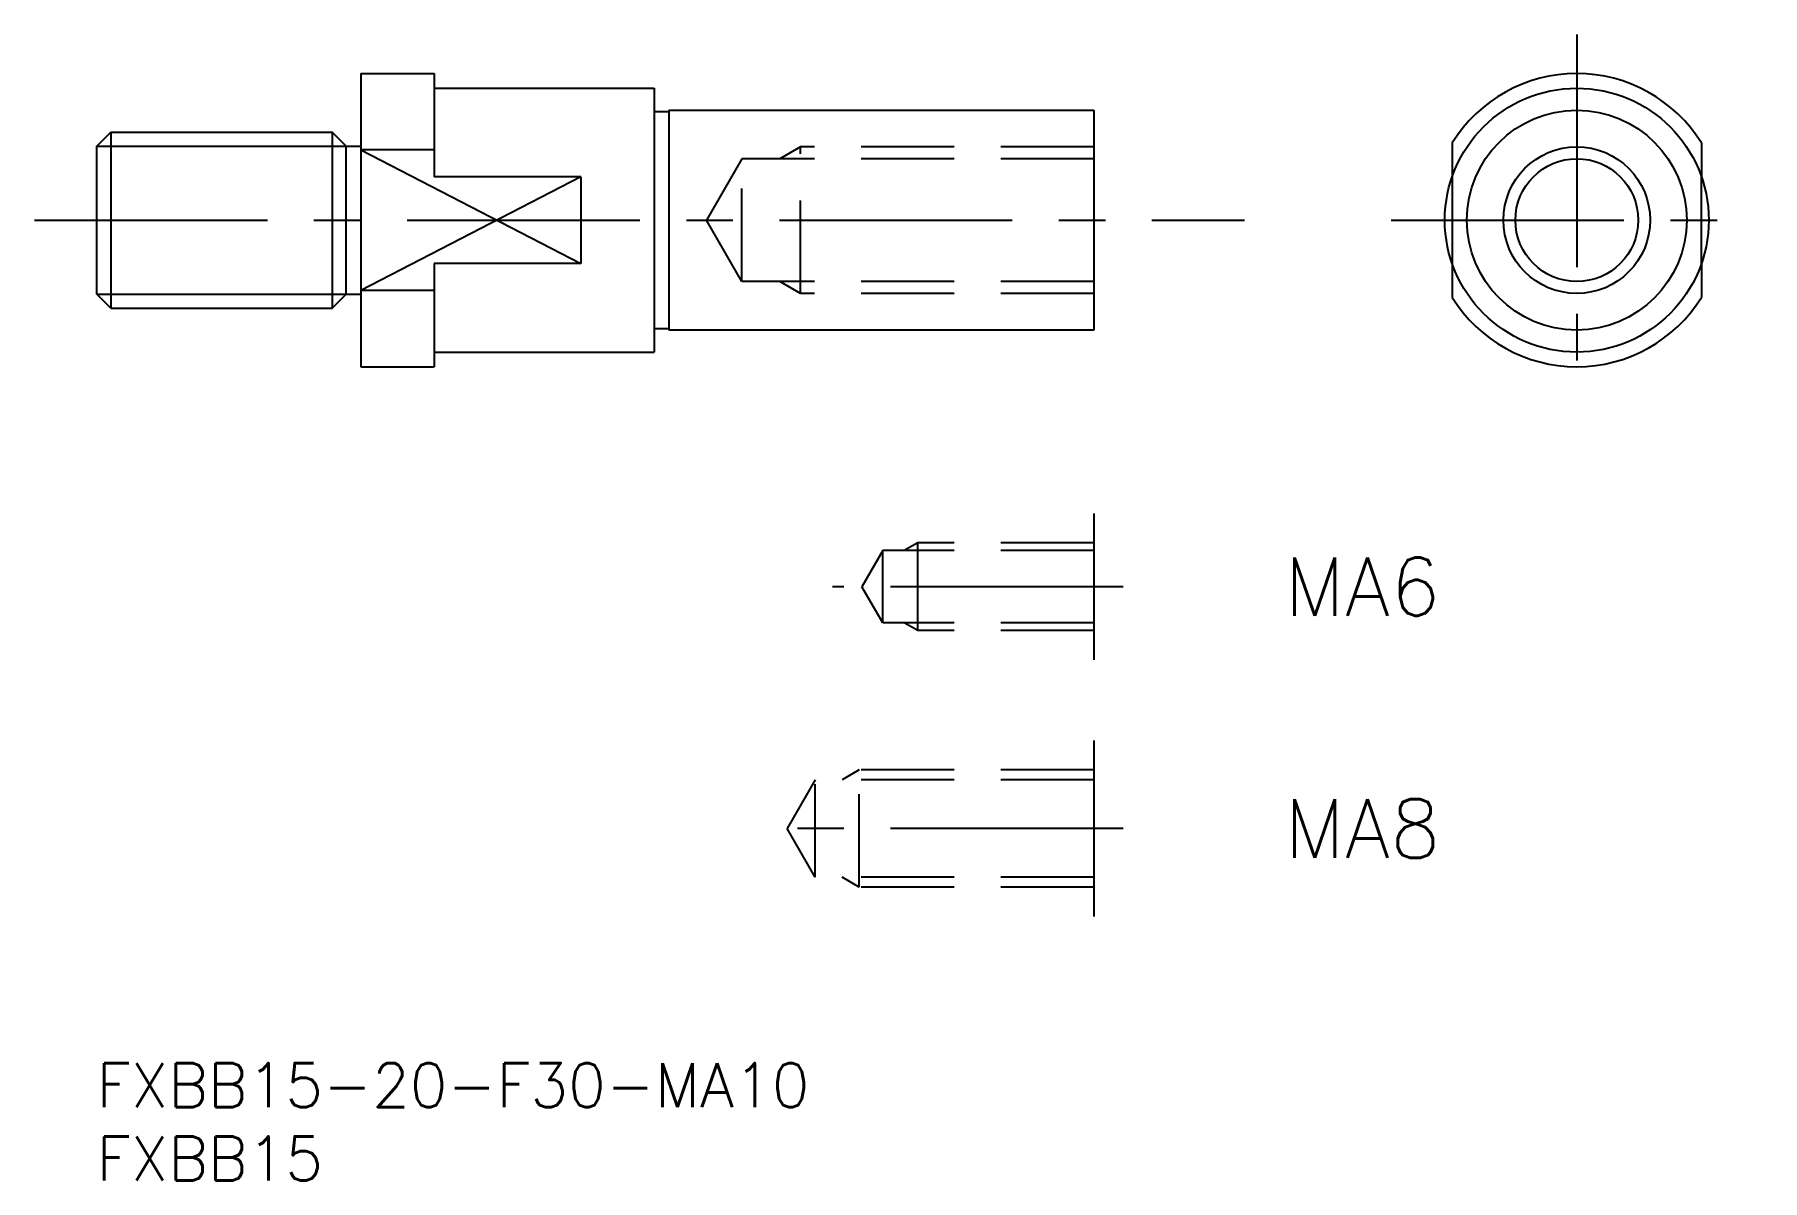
# Model space of a CAD drawing. Extents: x -4 to 114, y -8 to 70.
import ezdxf

# ---------------------------------------------------------------- set-up
doc = ezdxf.new("R2010")
doc.units = 0
doc.header["$LTSCALE"] = 0.5
doc.linetypes.add('CENTER', pattern=[50.8, 31.75, -6.35, 6.35, -6.35])
doc.linetypes.add('DASHED', pattern=[19.05, 12.7, -6.35])
for name, color, linetype in [('MSM_CENTER', 1, 'CENTER'), ('MSM_CONTINUOUS', 7, 'CONTINUOUS'), ('MSM_DASHED', 4, 'DASHED'), ('MSM_NARROW', 5, 'CONTINUOUS'), ('MSM_PART_NUMBER', 7, 'CONTINUOUS')]:
    doc.layers.add(name, color=color, linetype=linetype)
doc.styles.get("Standard").update_dxf_attribs({"font": 'txt.shx', "height": 3, "bigfont": 'bigfont.shx'})

# ---------------------------------------------------------------- blocks, each defined once
blk = doc.blocks.new('*U5')
at = {"layer": 'MSM_PART_NUMBER'}
blk.add_text('FXBB15-20-F30-MA10', height=3, dxfattribs=at).set_placement((0, -3))
blk = doc.blocks.new('*U6')
at = {"layer": 'MSM_PART_NUMBER'}
blk.add_text('FXBB15', height=3, dxfattribs=at).set_placement((0, -8))
blk = doc.blocks.new('*U7')
at = {"layer": 'MSM_PART_NUMBER'}
blk.add_text('MA8', height=4, dxfattribs=at).set_placement((81, 14))
blk = doc.blocks.new('*U8')
at = {"layer": 'MSM_PART_NUMBER'}
blk.add_text('MA6', height=4, dxfattribs=at).set_placement((81, 30.5))

msp = doc.modelspace()

# ---------------------------------------------------------------- linework, layer by layer
at = {"layer": 'MSM_CENTER'}
for p, q in [((100.93, 70.16), (100.93, 44.84)), ((-4.24, 57.5), (78.27, 57.5)), ((88.27, 57.5), (113.59, 57.5)), ((70, 32.5), (50.18, 32.5)), ((70, 16), (45.08, 16))]:
    msp.add_line(p, q, dxfattribs=at)
at = {"layer": 'MSM_CONTINUOUS'}
for p, q in [((18, 67.5), (18, 47.5)), ((18, 67.5), (23, 67.5)), ((23, 67.5), (23, 60.46)), ((23, 66.5), (38, 66.5)), ((38, 66.5), (38, 48.5)), ((38, 64.9), (39, 64.9)), ((39, 65), (68, 65)), ((39, 65), (39, 50)), ((68, 65), (68, 50)), ((0, 62.55), (0.95, 63.5)), ((0, 52.45), (0, 62.55)), ((0.95, 63.5), (16.05, 63.5)), ((0.95, 63.5), (0.95, 51.5)), ((17, 62.55), (16.05, 63.5)), ((16.05, 63.5), (16.05, 51.5)), ((17, 52.45), (17, 62.55)), ((17, 62.55), (18, 62.55)), ((92.43, 62.77), (92.43, 60.46)), ((109.43, 62.77), (109.43, 60.46)), ((23, 62.3), (18, 62.3)), ((33, 60.46), (23, 60.46)), ((33, 60.46), (33, 54.54)), ((33, 54.54), (23, 54.54)), ((23, 54.54), (23, 47.5)), ((92.43, 54.54), (92.43, 52.23)), ((109.43, 54.54), (109.43, 52.23)), ((0.95, 51.5), (0, 52.45)), ((16.05, 51.5), (17, 52.45)), ((17, 52.45), (18, 52.45)), ((23, 52.7), (18, 52.7)), ((0.95, 51.5), (16.05, 51.5)), ((38, 50.1), (39, 50.1)), ((68, 50), (39, 50)), ((23, 48.5), (38, 48.5)), ((18, 47.5), (23, 47.5)), ((68, 37.5), (68, 27.5)), ((68, 22), (68, 10))]:
    msp.add_line(p, q, dxfattribs=at)
for radius in [9, 7.5, 4.19]:
    msp.add_circle((100.93, 57.5), radius, dxfattribs=at)
for start, end in [(31.7883, 148.2117), (211.7883, 328.2117)]:
    msp.add_arc((100.93, 57.5), 10, start, end, dxfattribs=at)
at = {"layer": 'MSM_DASHED'}
for p, q in [((48, 62.5), (46.59, 61.69)), ((48, 52.5), (48, 62.5)), ((68, 62.5), (48, 62.5)), ((44, 61.69), (41.58, 57.5)), ((44, 53.31), (44, 61.69)), ((68, 61.69), (44, 61.69)), ((92.43, 60.46), (92.43, 54.54)), ((109.43, 54.54), (109.43, 60.46)), ((44, 53.31), (41.58, 57.5)), ((68, 53.31), (44, 53.31)), ((48, 52.5), (46.59, 53.31)), ((68, 52.5), (48, 52.5)), ((56, 35.5), (55.06, 34.96)), ((68, 35.5), (56, 35.5)), ((56, 29.5), (56, 35.5)), ((53.6, 34.96), (52.18, 32.5)), ((68, 34.96), (53.6, 34.96)), ((53.6, 30.04), (53.6, 34.96)), ((53.6, 30.04), (52.18, 32.5)), ((68, 30.04), (53.6, 30.04)), ((56, 29.5), (55.06, 30.04)), ((68, 29.5), (56, 29.5)), ((49, 19.32), (47.08, 16)), ((49, 12.68), (49, 19.32)), ((68, 19.32), (49, 19.32)), ((52, 20), (50.83, 19.32)), ((52, 12), (52, 20)), ((68, 20), (52, 20)), ((49, 12.68), (47.08, 16)), ((68, 12.68), (49, 12.68)), ((52, 12), (50.83, 12.68)), ((68, 12), (52, 12))]:
    msp.add_line(p, q, dxfattribs=at)
at = {"layer": 'MSM_NARROW'}
for p, q in [((0, 62.55), (17, 62.55)), ((18, 62.3), (33, 54.54)), ((33, 60.46), (18, 52.7)), ((0, 52.45), (17, 52.45))]:
    msp.add_line(p, q, dxfattribs=at)
msp.add_circle((100.93, 57.5), 5, dxfattribs=at)

# ---------------------------------------------------------------- block references
at = {"layer": 'MSM_CONTINUOUS'}
for name in ['*U8', '*U7', '*U5', '*U6']:
    msp.add_blockref(name, (0, 0), dxfattribs=at)

doc.saveas('drawing.dxf')
